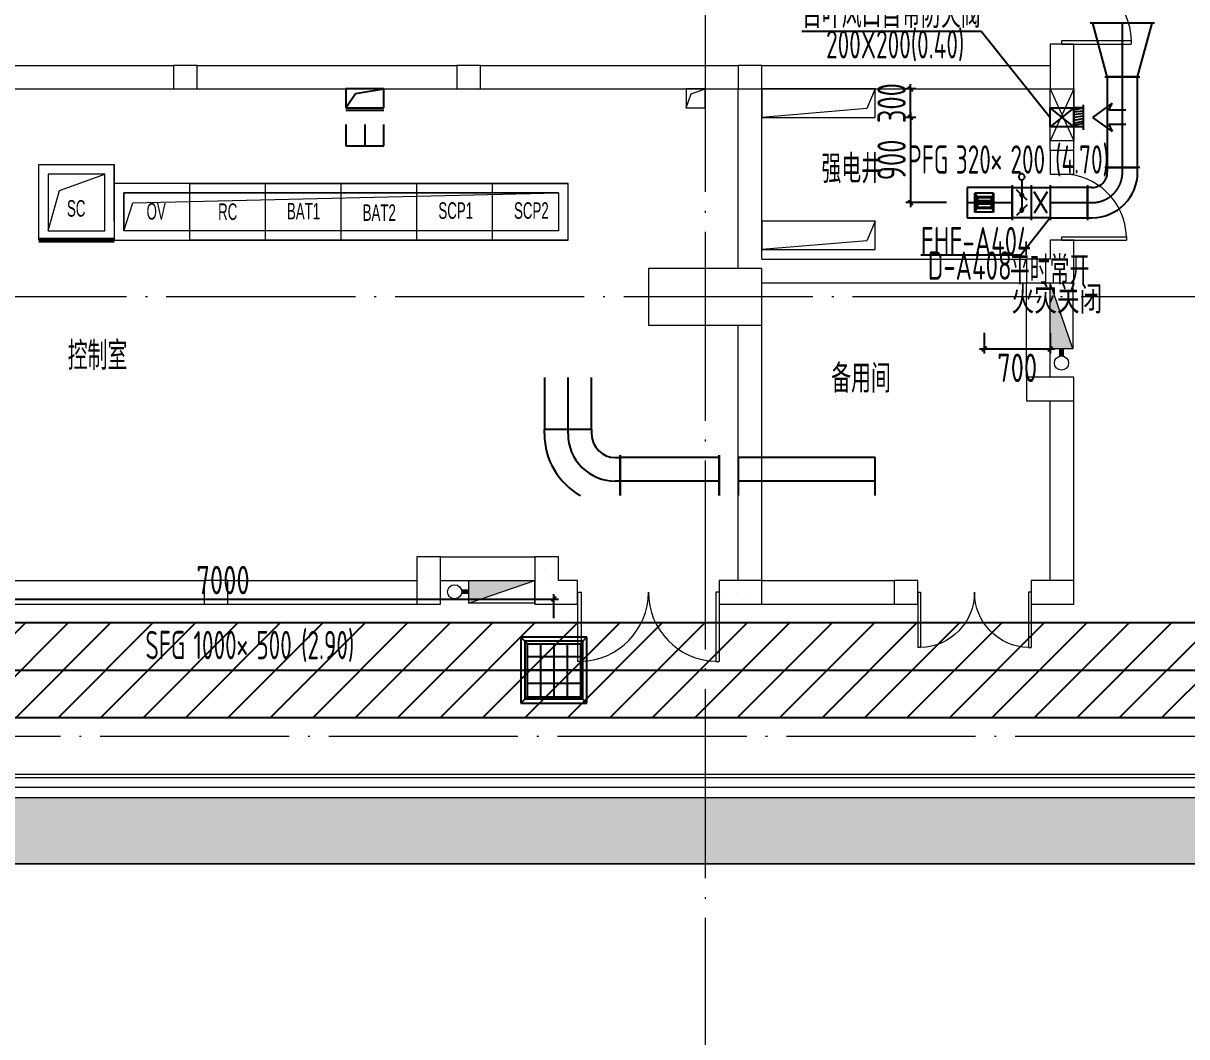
# Model space of a CAD drawing. Extents: x 13114849 to 13479250, y 160225 to 278773.
# Drawn here: x 13217284 to 13229592, y 181681 to 192405 of the extents above; entities that cross this region are included whole.
import ezdxf
from ezdxf.enums import TextEntityAlignment as Align

# ---------------------------------------------------------------- set-up
doc = ezdxf.new("R2010")
doc.units = 0
doc.header["$LTSCALE"] = 1000
doc.header["$MEASUREMENT"] = 0
doc.linetypes.add('CENTER2', pattern=[28.575000000000003, 19.05, -3.175, 3.175, -3.175])
doc.linetypes.add('DOTE', pattern=[2.4200000000000004, 2, -0.2, 0.02, -0.2])
for name, color, linetype in [('DUCT-X-P标注', 7, 'Continuous'), ('DUCT-X-P风口', 7, 'Continuous'), ('DUCT-X-S中心线', 5, 'CENTER2'), ('DUCT-X-S标注', 7, 'Continuous'), ('DUCT-X-S管', 3, 'Continuous'), ('DUCT-X-S风口', 7, 'Continuous'), ('DUCT-X-YP中心线', 5, 'CENTER2'), ('DUCT-X-YP标注', 7, 'Continuous'), ('DUCT-X-YP法兰', 2, 'Continuous'), ('DUCT-X-YP管', 31, 'Continuous'), ('DUCT-X-YP管端线', 2, 'Continuous'), ('DUCT-X-YP阀门', 7, 'Continuous'), ('Hvac-Hide', 8, 'Continuous')]:
    doc.layers.add(name, color=color, linetype=linetype)
doc.layers.add('建筑底图', color=8, linetype='Continuous', lineweight=13)
doc.styles.add('67', font='gbenor.shx', dxfattribs={"width": 0.7, "bigfont": 'hztxt.shx'})
doc.styles.add('C', font='HZTXT_E', dxfattribs={"width": 0.7, "bigfont": 'HZTXT'})
doc.styles.add('du', font='gbenor.shx', dxfattribs={"width": 0.8, "bigfont": 'hztxt.shx'})
doc.dimstyles.new('67', dxfattribs={"dimscale": 100, "dimtxt": 3, "dimasz": 0.5, "dimexe": 0.5, "dimexo": 2, "dimgap": 0.5, "dimtad": 2, "dimdec": 0, "dimrnd": 5, "dimzin": 0, "dimdsep": 46, "dimtxsty": 'du', "dimblk": 'ARCHTICK', "dimcen": 0, "dimdle": 0.5, "dimclrd": 256, "dimclre": 256, "dimclrt": 256, "dimazin": 0, "dimtfac": 1, "dimtdec": 0, "dimtix": 1, "dimtmove": 2, "dimatfit": 3, "dimfxl": 1, "dimtolj": 1, "dimtzin": 0, "dimlwd": -1, "dimlwe": -1, "dimarcsym": 0})

# ---------------------------------------------------------------- blocks, each defined once
blk = doc.blocks.new('$风口$00000107')
for p, q in [((100, 100), (-100, 100)), ((-100, 100), (-88.04565242974786, 88.02212024929759)), ((-100, 100), (-100, -100)), ((87.99858806887642, 87.99858806924021), (-88.02212024969049, 87.99858806924021)), ((-88.02212024969049, 87.99858806924021), (-88.02212024969049, -87.99858806924021)), ((-88.02212024969049, 87.99858806924021), (-80.0211789624882, 79.99764678206702)), ((-80.0211789624882, 79.99764678206702), (79.99764678167412, 79.99764678206702)), ((-80.0211789624882, -79.99764678206702), (-80.0211789624882, 79.99764678206702)), ((-40.01647252665134, 79.99764678206702), (-40.01647252665134, -79.99764678206702)), ((-0.01176609005779028, 79.99764678206702), (-0.01176609005779028, -79.99764678206702)), ((39.99294034583727, 79.99764678206702), (39.99294034583727, -79.99764678206702)), ((79.99764678167412, 79.99764678206702), (87.99858806887642, 87.99858806924021)), ((79.99764678167412, 79.99764678206702), (79.99764678167412, -79.99764678206702)), ((87.99858806887642, -87.99858806924021), (87.99858806887642, 87.99858806924021)), ((100, 100), (88.02212024963228, 88.02212024929759)), ((100, -100), (100, 100)), ((79.99764678167412, 39.99294034583727), (-80.0211789624882, 39.99294034583727)), ((79.99764678167412, -0.01176609002868645), (-80.0211789624882, -0.01176609002868645)), ((79.99764678167412, -39.99294034583727), (-80.0211789624882, -39.99294034583727)), ((-100, -100), (-88.04565242974786, -88.02212024929759)), ((-100, -100), (100, -100)), ((-88.02212024969049, -87.99858806924021), (-80.0211789624882, -79.99764678206702)), ((87.99858806887642, -87.99858806924021), (-88.02212024969049, -87.99858806924021)), ((-80.0211789624882, -79.99764678206702), (79.99764678167412, -79.99764678206702)), ((79.99764678167412, -79.99764678206702), (87.99858806887642, -87.99858806924021)), ((100, -100), (88.02212024963228, -88.02212024929759))]:
    blk.add_line(p, q)
blk = doc.blocks.new('$风口$00000108')
for p, q in [((-250, 135), (-190, 75)), ((-250, -135), (-250, 135)), ((200, 25), (-190, 25)), ((250, 135), (200, 75)), ((250, 135), (250, -135)), ((-250, -135), (-190, -75)), ((250, -135), (-250, -135)), ((200, -25), (-190, -25)), ((200, -75), (250, -135))]:
    blk.add_line(p, q)
at = {"linetype": 'Continuous'}
blk.add_line((250, 135), (-250, 135), dxfattribs=at)
at = {"lineweight": 40}
for p, q in [((-190, 75), (200, 75)), ((-190, -75), (-190, 75)), ((200, 75), (200, -75)), ((-190, -75), (200, -75))]:
    blk.add_line(p, q, dxfattribs=at)
blk = doc.blocks.new('$风口$00000149')
for p, q in [((99.99999999999636, 262), (100, -262)), ((407.9851033703562, 301.4002913238255), (199.6359564907216, 0)), ((372.5019101594007, 150), (407.9851033703562, 301.4002913238255)), ((0, -200.1745158910708), (0, 200.1745158910708)), ((0, 157.8206576098055), (99.99999999999636, 200.1745158910708)), ((100, 200.1745158910708), (0, 200.1745158910744)), ((0, 117.5771128083652), (99.99999999999636, 140.0305963533392)), ((552.1201320864639, 150), (372.5019101594007, 150)), ((0, 58.40819668703261), (100, 84.8240570674825)), ((-7.275957614183426e-12, 2.834382566841668), (99.99999999999272, 30.57104263107976)), ((199.6359564907216, 0), (407.9851033703562, -301.4002913238255)), ((0, -61.07829023446175), (99.99999999999636, -22.77527713169547)), ((0, -123.3638043288192), (100, -77.81317185563967)), ((100, -132.2617127367375), (0, -174.017137729641)), ((100, -200.1745158910708), (-3.637978807091713e-12, -200.1745158910708)), ((552.1201320864639, -150), (372.5019101594007, -150)), ((372.5019101594007, -150), (407.9851033703562, -301.4002913238255))]:
    blk.add_line(p, q)
blk = doc.blocks.new('_ArchTick')
at = {"color": 0, "linetype": 'ByBlock', "const_width": 0.4}
blk.add_lwpolyline([(-0.5, -0.5), (0.5, 0.5)], dxfattribs=at)
blk = doc.blocks.new('*D135')
at = {"layer": 'DUCT-X-P标注', "transparency": 16777216}
for p, q in [((13227449.8504355, 189130.4049256822), (13227449.8504355, 188909.095502549)), ((13228147.36620885, 189130.4049256822), (13228147.36620885, 188909.095502549)), ((13227399.8504355, 188959.095502549), (13228197.36620885, 188959.095502549))]:
    blk.add_line(p, q, dxfattribs=at)
at = {"layer": 'DUCT-X-P标注', "transparency": 16777216, "xscale": 50, "yscale": 50, "zscale": 50, "rotation": 180}
blk.add_blockref('_ArchTick', (13227449.8504355, 188959.095502549), dxfattribs=at)
at = {"layer": 'DUCT-X-P标注', "transparency": 16777216, "xscale": 50, "yscale": 50, "zscale": 50}
blk.add_blockref('_ArchTick', (13228147.36620885, 188959.095502549), dxfattribs=at)
at = {"layer": 'DUCT-X-P标注', "transparency": 16777216, "insert": (13227798.60832218, 188759.095502549), "char_height": 300, "attachment_point": 5, "style": 'du'}
blk.add_mtext('\\A1;700', dxfattribs=at)
blk = doc.blocks.new('*D101')
at = {"layer": 'DUCT-X-S标注', "transparency": 16777216}
for p, q in [((13215897.36620977, 186109.5116762939), (13215897.36620977, 186363)), ((13222897.39856081, 186109.5116762939), (13222897.39856081, 186363)), ((13215847.36620977, 186313), (13222947.39856081, 186313))]:
    blk.add_line(p, q, dxfattribs=at)
at = {"layer": 'DUCT-X-S标注', "transparency": 16777216, "xscale": 50, "yscale": 50, "zscale": 50, "rotation": 180}
blk.add_blockref('_ArchTick', (13215897.36620977, 186313), dxfattribs=at)
at = {"layer": 'DUCT-X-S标注', "transparency": 16777216, "xscale": 50, "yscale": 50, "zscale": 50}
blk.add_blockref('_ArchTick', (13222897.39856081, 186313), dxfattribs=at)
at = {"layer": 'DUCT-X-S标注', "transparency": 16777216, "insert": (13219397.38238529, 186513), "char_height": 300, "attachment_point": 5, "style": 'du'}
blk.add_mtext('\\A1;7000', dxfattribs=at)
blk = doc.blocks.new('*D76')
at = {"layer": 'DUCT-X-P标注', "transparency": 16777216}
for p, q in [((13226627.19147559, 191409.5130747878), (13226620.46656492, 191409.5130747878)), ((13226670.46656492, 191459.5130747878), (13226670.46656492, 190457.8094231332)), ((13227049.8504355, 190507.8094231332), (13226620.46656492, 190507.8094231332))]:
    blk.add_line(p, q, dxfattribs=at)
at = {"layer": 'DUCT-X-P标注', "transparency": 16777216, "xscale": 50, "yscale": 50, "zscale": 50}
for p, rotation in [((13226670.46656492, 191409.5130747878), 90), ((13226670.46656492, 190507.8094231332), 270)]:
    blk.add_blockref('_ArchTick', p, dxfattribs=dict(at, rotation=rotation))
at = {"layer": 'DUCT-X-P标注', "transparency": 16777216, "insert": (13226470.46656492, 190958.6612489626), "char_height": 300, "attachment_point": 5, "rotation": 90, "style": 'du'}
blk.add_mtext('\\A1;900', dxfattribs=at)
blk = doc.blocks.new('*D75')
at = {"layer": 'DUCT-X-P标注', "transparency": 16777216}
for p, q in [((13226727.19147407, 191709.5130754206), (13226620.46656492, 191709.5130754206)), ((13226670.46656492, 191709.5130754206), (13226670.46656492, 191759.5130754206)), ((13226670.46656492, 191409.5130747878), (13226670.46656492, 191709.5130754206)), ((13226727.19147559, 191409.5130747878), (13226620.46656492, 191409.5130747878)), ((13226670.46656492, 191409.5130747878), (13226670.46656492, 191359.5130747878))]:
    blk.add_line(p, q, dxfattribs=at)
at = {"layer": 'DUCT-X-P标注', "transparency": 16777216, "xscale": 50, "yscale": 50, "zscale": 50}
for p, rotation in [((13226670.46656492, 191709.5130754206), 270), ((13226670.46656492, 191409.5130747878), 90)]:
    blk.add_blockref('_ArchTick', p, dxfattribs=dict(at, rotation=rotation))
at = {"layer": 'DUCT-X-P标注', "transparency": 16777216, "insert": (13226470.46656492, 191559.5130751063), "char_height": 300, "attachment_point": 5, "rotation": 90, "style": 'du'}
blk.add_mtext('\\A1;300', dxfattribs=at)
blk = doc.blocks.new('_FZH')
blk.add_lwpolyline([(-0.5, -0.5), (0.5, -0.5), (0.5, 0.5), (-0.4999999999999999, 0.5)], close=True)
blk = doc.blocks.new('$DorLib2D$00000002')
for p, q in [((-0.5, -5.684341886080802e-17), (-0.5, 0.4875)), ((-0.4750000000000007, 0.4875), (-0.5000000000000007, 0.4875)), ((-0.475, -2.842170943040401e-17), (-0.475, 0.4875)), ((0.475, -2.842170943040401e-17), (0.475, 0.4875)), ((0.4750000000000007, 0.4875), (0.5000000000000007, 0.4875)), ((0.5, -5.684341886080802e-17), (0.5, 0.4875)), ((-0.5, -5.684341886080802e-17), (-0.475, -2.842170943040401e-17)), ((0.5, -5.684341886080802e-17), (0.475, -2.842170943040401e-17))]:
    blk.add_line(p, q)
at = {"lineweight": 13}
for centre, start, end in [((-0.4875, -4.263256414560601e-17), 0, 88.53071641864632), ((0.4875, -4.263256414560601e-17), 91.4692835813537, 180)]:
    blk.add_arc(centre, 0.4875, start, end, dxfattribs=at)
blk = doc.blocks.new('$DorLib2D$00000001')
for p, q in [((0.45, 0.975), (0.5000000000000002, 0.975)), ((0.45, 0), (0.45, 0.975)), ((0.5, 0), (0.5, 0.975)), ((0.5, 0), (0.45, 0))]:
    blk.add_line(p, q)
at = {"lineweight": 13}
blk.add_arc((0.475, 0), 0.975, 91.46928358135379, 180, dxfattribs=at)
blk = doc.blocks.new('3#消火栓')
at = {"ltscale": 3.5}
blk.add_hatch(color=256, dxfattribs=at).paths.add_polyline_path([(-350.0000045262278, 239.9999911990017), (-350, -8.800998352290614e-06), (349.9999954737722, 240.0000088009983)])
blk.add_line((-350, -8.800998330116272e-06), (349.9999954737723, 240.0000088009983))
at = {"const_width": 49.99999999999997}
blk.add_lwpolyline([(-350.0000022631139, 119.9999911990017), (-425.0000022631139, 119.9999893130735)], dxfattribs=at)
blk.add_lwpolyline([(-350.0000045262277, 239.9999911990017), (349.9999954737723, 240.0000088009983), (350, 8.800998330116272e-06), (-350, -8.800998330116272e-06)], close=True)
blk.add_circle((-500.0000022631139, 119.9999874271452), 75)

msp = doc.modelspace()

# ---------------------------------------------------------------- hatches: boundary and pattern name
at = {"layer": 'DUCT-X-S管'}
h = msp.add_hatch(dxfattribs=at)
h.set_pattern_fill('ANSI31', color=8, scale=200)
h.set_pattern_definition([(45, (0, 0), (-224.5064030267288, 224.5064030267288), [])])
h.paths.add_polyline_path([(13233097.78887036, 188509.4286628569), (13231947.40348708, 188509.5144440449), (13231947.3662034, 188009.5144454349), (13233097.75158668, 188009.428664247)])
h.paths.add_polyline_path([(13233097.75158668, 188009.428664247), (13231947.3662034, 188009.5144454349), (13231947.32891973, 187509.514446825), (13233097.71430301, 187509.428665637)])
h.paths.add_polyline_path([(13231947.1662034, 188509.5144454349), (13230747.1662034, 188509.5144454349), (13230747.1662034, 187309.5144454349), (13231247.1662034, 187309.5144454349), (13231247.1662034, 187359.5144454348, -0.414213562373095), (13231897.16620341, 188009.5144454367), (13231947.1662034, 188009.5144454349)])
h.paths.add_polyline_path([(13231947.1662034, 188009.5144454349), (13231897.16620341, 188009.5144454367, 0.414213562373095), (13231247.1662034, 187359.5144454348), (13231247.1662034, 187309.5144454349), (13231747.1662034, 187309.5144454349), (13231747.1662034, 187359.5144454332, -0.4142135623730946), (13231897.16620341, 187509.5144454349), (13231947.1662034, 187509.5144454349)], flags=17)
h.paths.add_polyline_path([(13231747.1662034, 187309.3144454303), (13231247.1662034, 187309.314445435), (13231247.1662034, 186709.9146856633), (13231747.1662034, 186709.9146856587)])
h.paths.add_polyline_path([(13231247.1662034, 187309.314445435), (13230747.1662034, 187309.3144454396), (13230747.1662034, 186709.914685668), (13231247.1662034, 186709.9146856633)])
h.paths.add_polyline_path([(13231747.16620339, 186709.7146856633), (13230747.1662034, 186709.7146856633), (13230747.1662034, 186509.7146856633), (13231747.16620339, 186509.7146856633)])
h.paths.add_polyline_path([(13231747.1662034, 186509.5146856745), (13231247.1662034, 186509.5146856633), (13231247.1662034, 186259.7116762933), (13231747.1662034, 186259.7116763045)])
h.paths.add_polyline_path([(13231247.1662034, 186509.5146856633), (13230747.1662034, 186509.5146856521), (13230747.1662034, 186259.7116762821), (13231247.1662034, 186259.7116762933)])
h.paths.add_polyline_path([(13231747.1662034, 186259.5116762933), (13231247.1662034, 186259.5116762933), (13231247.1662034, 186209.5116762934, -0.4142135623730952), (13230597.1662034, 185559.5116762933), (13230547.1662034, 185559.5116762933), (13230547.1662034, 185059.5116762933), (13231747.1662034, 185059.5116762932)])
h.paths.add_polyline_path([(13231247.1662034, 186209.5116762934), (13231247.1662034, 186259.5116762933), (13230747.1662034, 186259.5116762933), (13230747.1662034, 186209.5116762918, -0.414213562373095), (13230597.1662034, 186059.5116762918), (13230547.1662034, 186059.5116762933), (13230547.1662034, 185559.5116762933), (13230597.1662034, 185559.5116762933, 0.4142135623730949)], flags=17)
h.paths.add_polyline_path([(13230546.9662034, 186059.5116762933), (13214425, 186059.5116762938), (13214425, 185559.5116762938), (13230546.9662034, 185559.5116762933)])
h.paths.add_polyline_path([(13230546.9662034, 185559.5116762933), (13214425, 185559.5116762938), (13214425, 185059.5116762938), (13230546.9662034, 185059.5116762933)])
at = {"layer": '建筑底图'}
h = msp.add_hatch(dxfattribs=at)
h.set_pattern_fill('钢筋混凝土', color=8, scale=100, style=0)
h.set_pattern_definition([(45, (793255.2557103541, 7.916241884231567e-09), (-176.7766952966369, 176.7766952966369), []), (49.99999999999999, (793255.2557103541, 7.916241884231567e-09), (717.2601826007534, -62.75213498259511), [75, -825]), (355, (793255.2557103541, 7.916241884231567e-09), (-138.751333613, 752.1921337000118), [60, -660]), (100.4514, (793315.0273903534, -5.229339992074529), (578.5093817140216, 689.4395420609536), [63.74019000000001, -701.142112]), (46.18420000000001, (793255.2557103541, 200.0000000079162), (1067.241048625644, -165.5190143290181), [112.5, -1237.5]), (96.6356, (793344.1924553532, 186.2066930079018), (934.6627055487033, 974.1178709004417), [95.610288, -1051.713]), (351.1842, (793255.2557103541, 200.0000000079162), (934.6619451336272, 974.1186009253246), [90, -990]), (21, (793355.2557103541, 150.0000000079162), (596.9070521184617, -402.6188906653388), [75, -825]), (326.0000000000001, (793355.2557103541, 150.0000000079162), (243.3153319215817, 725.150045046853), [60, -660]), (71.4514, (793404.9979433548, 116.4483940079226), (840.22262858149, 322.5304967099524), [63.74019000000001, -701.142112]), (37.50000000000001, (793255.2557103541, 7.916241884231567e-09), (12.15985531729067, 332.8938538313115), [0, -652, 0, -670, 0, -662.5]), (7.499999999999999, (793255.2557103541, 7.916241884231567e-09), (263.0695374421486, 394.4117118823602), [0, -382, 0, -637, 0, -252.5]), (327.5, (793032.2557103541, 7.916241884231567e-09), (533.822436172409, -22.55487173437976), [0, -250, 0, -780, 0, -1035]), (317.5, (792932.2557103541, 7.916241884231567e-09), (583.1861693423863, 100.1049823323177), [0, -325, 0, -518, 0, -735])])
h.paths.add_polyline_path([(13207597.36620497, 183509.5136078843), (13237197.36620502, 183509.5136078843), (13237197.36620502, 184209.5136078843), (13206897.36620497, 184209.5136078843), (13206897.36620497, 182659.5136078843), (13170947.36620497, 182659.5136078843), (13170947.36620497, 181959.5136078843), (13207597.36620497, 181959.5136078843)])

# ---------------------------------------------------------------- linework, layer by layer
at = {"layer": 'DUCT-X-P标注'}
for q in [(13225519.07789267, 192317.1856825725), (13228147.3662076, 191409.5130748009)]:
    msp.add_line((13227422.61420919, 192317.1856825724), q, dxfattribs=at)
at = {"layer": 'DUCT-X-P标注', "elevation": 3500}
msp.add_lwpolyline([(13228147.81837808, 190347.8094231332), (13227835.81266632, 189949.6485103867), (13226778.74919214, 189949.6485103867)], dxfattribs=at)
at = {"layer": 'DUCT-X-S中心线'}
msp.add_line((13214425, 185559.5116762939), (13230546.9662034, 185559.5116762934), dxfattribs=at)
at = {"layer": 'DUCT-X-S管'}
for p, q in [((13230546.9662034, 186059.5116762934), (13214425, 186059.5116762939)), ((13214425, 185059.5116762939), (13230546.9662034, 185059.5116762934))]:
    msp.add_line(p, q, dxfattribs=at)
at = {"layer": 'DUCT-X-S风口'}
for points in [[(13228397.36620761, 191309.404002369), (13228147.3662076, 191509.6221472328)], [(13228397.36620761, 191509.6003327464), (13228147.3662076, 191309.404002369)]]:
    msp.add_lwpolyline(points, dxfattribs=at)
msp.add_lwpolyline([(13228397.36620761, 191509.6221472328), (13228397.36620761, 191309.404002369), (13228147.3662076, 191309.404002369), (13228147.3662076, 191509.6221472328)], close=True, dxfattribs=at)
at = {"layer": 'DUCT-X-YP中心线'}
for p, q in [((13228912.39107164, 191839.7), (13228912.39336946, 192404.7000000056)), ((13228912.39107164, 190878.0094231332), (13228912.39107164, 191839.5)), ((13228912.39107164, 190827.8094231332), (13228912.39107164, 190877.8094231332)), ((13227268, 190507.8094231332), (13227746.96620885, 190507.8094231332)), ((13228147.56620885, 190507.8094231332), (13228542.19107164, 190507.8094231332)), ((13228542.39107164, 190507.8094231332), (13228592.39107164, 190507.8094231332))]:
    msp.add_line(p, q, dxfattribs=at)
msp.add_arc((13228592.39107164, 190827.8094231333), 320.0000000001164, 270, 359.9999999999791, dxfattribs=at)
at = {"layer": 'DUCT-X-YP法兰'}
for p, q in [((13229252.39336946, 192404.8000000056), (13228572.39336946, 192404.8000000056)), ((13228727.39107164, 191839.6), (13229097.39107164, 191839.6)), ((13229097.39107164, 190877.9094231332), (13228727.39107164, 190877.9094231332)), ((13227747.06620885, 190692.8094231332), (13227747.06620885, 190322.8094231332)), ((13227947.26620885, 190692.8094231332), (13227947.26620885, 190322.8094231332)), ((13228147.46620885, 190692.8094231332), (13228147.46620885, 190322.8094231332)), ((13228542.29107164, 190692.8094231332), (13228542.29107164, 190322.8094231332))]:
    msp.add_line(p, q, dxfattribs=at)
at = {"layer": 'DUCT-X-YP管'}
for p, q in [((13228752.39107164, 191839.7), (13228597.39336946, 192404.7000000056)), ((13229072.39107164, 191839.7), (13229227.39336946, 192404.7000000056)), ((13228752.39107164, 191839.5), (13228752.39107164, 190878.0094231332)), ((13229072.39107164, 191839.5), (13228752.39107164, 191839.5)), ((13229072.39107164, 190878.0094231332), (13229072.39107164, 191839.5)), ((13228752.39107164, 190878.0094231332), (13229072.39107164, 190878.0094231332)), ((13228752.39107164, 190877.8094231332), (13228752.39107164, 190827.8094231332)), ((13229072.39107164, 190827.8094231332), (13229072.39107164, 190877.8094231332)), ((13227268, 190667.8094231332), (13227268, 190347.8094231332)), ((13227746.96620885, 190667.8094231332), (13227268, 190667.8094231332)), ((13227746.96620885, 190347.8094231332), (13227746.96620885, 190667.8094231332)), ((13227747.16620885, 190667.8094231332), (13227947.16620885, 190667.8094231332)), ((13227947.36620885, 190667.8094231332), (13228147.36620885, 190667.8094231332)), ((13228147.56620885, 190667.8094231332), (13228147.56620885, 190347.8094231332)), ((13228542.19107164, 190667.8094231332), (13228147.56620885, 190667.8094231332)), ((13228542.19107164, 190347.8094231332), (13228542.19107164, 190667.8094231332)), ((13228592.39107164, 190667.8094231332), (13228542.39107164, 190667.8094231332)), ((13227268, 190347.8094231332), (13227746.96620885, 190347.8094231332)), ((13227947.16620885, 190347.8094231333), (13227747.16620885, 190347.8094231333)), ((13228147.36620885, 190347.8094231333), (13227947.36620885, 190347.8094231333)), ((13228147.56620885, 190347.8094231332), (13228542.19107164, 190347.8094231332)), ((13228542.39107164, 190347.8094231332), (13228592.39107164, 190347.8094231332))]:
    msp.add_line(p, q, dxfattribs=at)
for centre, radius, start, end in [((13228592.39107165, 190827.8094231317), 159.9999999985157, 269.999999999333, 5.315241205973899e-10), ((13228592.39107165, 190827.8094231318), 479.999999998603, 269.9999999997776, 1.667526652841615e-10)]:
    msp.add_arc(centre, radius, start, end, dxfattribs=at)
at = {"layer": 'DUCT-X-YP管端线'}
for p, q in [((13229227.39336946, 192404.7000000056), (13228597.39336946, 192404.7000000056)), ((13228752.39107164, 191839.7), (13229072.39107164, 191839.7)), ((13229072.39107164, 190877.8094231332), (13228752.39107164, 190877.8094231332)), ((13227747.16620885, 190667.8094231332), (13227747.16620885, 190347.8094231333)), ((13227947.16620885, 190667.8094231332), (13227947.16620885, 190347.8094231333)), ((13227947.36620885, 190667.8094231332), (13227947.36620885, 190347.8094231333)), ((13228147.36620885, 190667.8094231332), (13228147.36620885, 190347.8094231333)), ((13228542.39107164, 190347.8094231332), (13228542.39107164, 190667.8094231332))]:
    msp.add_line(p, q, dxfattribs=at)
at = {"layer": 'DUCT-X-YP阀门'}
for p, q in [((13227815.56018195, 190784.8153260144), (13227815.16620885, 190779.8094231331)), ((13227816.73240033, 190789.6979669532), (13227815.56018195, 190784.8153260144)), ((13227818.65400007, 190794.3371191248), (13227816.73240033, 190789.6979669532)), ((13227821.27766503, 190798.6185512065), (13227818.65400007, 190794.3371191248)), ((13227824.53879185, 190802.4368401311), (13227821.27766503, 190798.6185512065)), ((13227828.35708077, 190805.6979669531), (13227824.53879185, 190802.4368401311)), ((13227832.63851286, 190808.3216319072), (13227828.35708077, 190805.6979669531)), ((13227837.27766503, 190810.2432316546), (13227832.63851286, 190808.3216319072)), ((13227842.16030597, 190811.4154500322), (13227837.27766503, 190810.2432316546)), ((13227847.16620885, 190811.8094231331), (13227842.16030597, 190811.4154500322)), ((13227852.17211173, 190811.4154500322), (13227847.16620885, 190811.8094231331)), ((13227857.05475267, 190810.2432316546), (13227852.17211173, 190811.4154500322)), ((13227861.69390484, 190808.3216319072), (13227857.05475267, 190810.2432316546)), ((13227865.97533692, 190805.6979669531), (13227861.69390484, 190808.3216319072)), ((13227869.79362585, 190802.4368401311), (13227865.97533692, 190805.6979669531)), ((13227873.05475267, 190798.6185512065), (13227869.79362585, 190802.4368401311)), ((13227875.67841762, 190794.3371191248), (13227873.05475267, 190798.6185512065)), ((13227877.60001737, 190789.6979669532), (13227875.67841762, 190794.3371191248)), ((13227878.77223575, 190784.8153260144), (13227877.60001737, 190789.6979669532)), ((13227879.16620885, 190779.8094231331), (13227878.77223575, 190784.8153260144)), ((13227815.16620885, 190779.8094231331), (13227815.56018195, 190774.8035202519)), ((13227815.56018195, 190774.8035202519), (13227816.73240033, 190769.9208793131)), ((13227816.73240033, 190769.9208793131), (13227818.65400007, 190765.2817271415)), ((13227818.65400007, 190765.2817271415), (13227821.27766503, 190761.0002950598)), ((13227821.27766503, 190761.0002950598), (13227824.53879185, 190757.1820061352)), ((13227824.53879185, 190757.1820061352), (13227828.35708077, 190753.9208793132)), ((13227828.35708077, 190753.9208793132), (13227832.63851286, 190751.2972143591)), ((13227832.63851286, 190751.2972143591), (13227837.27766503, 190749.3756146117)), ((13227837.27766503, 190749.3756146117), (13227842.16030597, 190748.2033962341)), ((13227842.16030597, 190748.2033962341), (13227847.16620885, 190747.8094231331)), ((13227847.16620885, 190747.8094231331), (13227852.17211173, 190748.2033962341)), ((13227847.16620885, 190747.8094231331), (13227847.16620885, 190667.8094231332)), ((13227847.16620885, 190667.8094231332), (13227847.16620885, 190507.8094231332)), ((13227852.17211173, 190748.2033962341), (13227857.05475267, 190749.3756146117)), ((13227857.05475267, 190749.3756146117), (13227861.69390484, 190751.2972143591)), ((13227861.69390484, 190751.2972143591), (13227865.97533692, 190753.9208793132)), ((13227865.97533692, 190753.9208793132), (13227869.79362585, 190757.1820061352)), ((13227869.79362585, 190757.1820061352), (13227873.05475267, 190761.0002950598)), ((13227873.05475267, 190761.0002950598), (13227875.67841762, 190765.2817271415)), ((13227875.67841762, 190765.2817271415), (13227877.60001737, 190769.9208793131)), ((13227877.60001737, 190769.9208793131), (13227878.77223575, 190774.8035202519)), ((13227878.77223575, 190774.8035202519), (13227879.16620885, 190779.8094231331)), ((13227903.16620885, 190531.8094231332), (13227791.16620885, 190643.8094231332)), ((13227829.82700104, 190591.4949855277), (13227829.43963282, 190587.8094231332)), ((13227829.43963282, 190587.8094231332), (13227829.82700104, 190584.1238607387)), ((13227830.97217584, 190595.0194711602), (13227829.82700104, 190591.4949855277)), ((13227829.82700104, 190584.1238607387), (13227830.97217584, 190580.5993751061)), ((13227832.82510759, 190598.2288430964), (13227830.97217584, 190595.0194711602)), ((13227830.97217584, 190580.5993751061), (13227832.82510759, 190577.39000317)), ((13227835.30481428, 190600.9828363822), (13227832.82510759, 190598.2288430964)), ((13227832.82510759, 190577.39000317), (13227835.30481428, 190574.6360098842)), ((13227836.00430937, 190592.2287317663), (13227835.25594361, 190589.3140395384)), ((13227835.25594361, 190589.3140395384), (13227835.25594361, 190586.304806728)), ((13227835.25594361, 190586.304806728), (13227836.00430937, 190583.3901145)), ((13227838.30292083, 190603.161088296), (13227835.30481428, 190600.9828363822)), ((13227835.30481428, 190574.6360098842), (13227838.30292083, 190572.4577579704)), ((13227837.45401834, 190594.8657425798), (13227836.00430937, 190592.2287317663)), ((13227836.00430937, 190583.3901145), (13227837.45401834, 190580.7531036865)), ((13227839.51397995, 190597.0593788912), (13227837.45401834, 190594.8657425798)), ((13227837.45401834, 190580.7531036865), (13227839.51397995, 190578.5594673752)), ((13227841.6883956, 190604.6683987767), (13227838.30292083, 190603.161088296)), ((13227838.30292083, 190572.4577579704), (13227841.6883956, 190570.9504474897)), ((13227839.43064565, 190591.5346740301), (13227838.67627804, 190589.0890743063)), ((13227838.67627804, 190589.0890743063), (13227838.67627804, 190586.5297719601)), ((13227838.67627804, 190586.5297719601), (13227839.43064565, 190584.0841722363)), ((13227840.872352, 190593.6492688637), (13227839.43064565, 190591.5346740301)), ((13227839.43064565, 190584.0841722363), (13227840.872352, 190581.9695774027)), ((13227842.05475924, 190598.6718064632), (13227839.51397995, 190597.0593788912)), ((13227839.51397995, 190578.5594673752), (13227842.05475924, 190576.9470398031)), ((13227842.87329515, 190595.2449677764), (13227840.872352, 190593.6492688637)), ((13227840.872352, 190581.9695774027), (13227842.87329515, 190580.3738784899)), ((13227845.3132771, 190605.4388911234), (13227841.6883956, 190604.6683987767)), ((13227841.6883956, 190570.9504474897), (13227845.3132771, 190570.1799551429)), ((13227844.91670972, 190599.6017105417), (13227842.05475924, 190598.6718064632)), ((13227842.05475924, 190576.9470398031), (13227844.91670972, 190576.0171357247)), ((13227845.25568252, 190596.1799859172), (13227842.87329515, 190595.2449677764)), ((13227842.87329515, 190580.3738784899), (13227845.25568252, 190579.4388603491)), ((13227847.92000449, 190599.7906618332), (13227844.91670972, 190599.6017105417)), ((13227844.91670972, 190576.0171357247), (13227847.92000449, 190575.8281844331)), ((13227847.80782853, 190596.3712428211), (13227845.25568252, 190596.1799859172)), ((13227845.25568252, 190579.4388603491), (13227847.80782853, 190579.2476034453)), ((13227849.0191406, 190605.4388911234), (13227845.3132771, 190605.4388911234)), ((13227845.3132771, 190570.1799551429), (13227849.0191406, 190570.1799551429)), ((13227847.16620885, 190587.8094231332), (13227847.16620885, 190427.8094231332)), ((13227850.30296383, 190595.8017444727), (13227847.80782853, 190596.3712428211)), ((13227847.80782853, 190579.2476034453), (13227850.30296383, 190579.8171017936)), ((13227850.87593552, 190599.2267878333), (13227847.92000449, 190599.7906618332)), ((13227847.92000449, 190575.8281844331), (13227850.87593552, 190576.392058433)), ((13227852.64402209, 190604.6683987767), (13227849.0191406, 190605.4388911234)), ((13227849.0191406, 190570.1799551429), (13227852.64402209, 190570.9504474897)), ((13227852.51938467, 190594.5220932996), (13227850.30296383, 190595.8017444727)), ((13227850.30296383, 190579.8171017936), (13227852.51938467, 190581.0967529667)), ((13227853.59877077, 190597.9455188192), (13227850.87593552, 190599.2267878333)), ((13227850.87593552, 190576.392058433), (13227853.59877077, 190577.6733274471)), ((13227854.26015236, 190592.6459919242), (13227852.51938467, 190594.5220932996)), ((13227852.51938467, 190581.0967529667), (13227854.26015236, 190582.9728543422)), ((13227856.02949686, 190603.161088296), (13227852.64402209, 190604.6683987767)), ((13227852.64402209, 190570.9504474897), (13227856.02949686, 190572.4577579704)), ((13227855.9174245, 190596.0273616351), (13227853.59877077, 190597.9455188192)), ((13227853.59877077, 190577.6733274471), (13227855.9174245, 190579.5914846312)), ((13227855.37059203, 190590.3401401867), (13227854.26015236, 190592.6459919242)), ((13227854.26015236, 190582.9728543422), (13227855.37059203, 190585.2787060796)), ((13227855.75203625, 190587.8094231332), (13227855.37059203, 190590.3401401867)), ((13227855.37059203, 190585.2787060796), (13227855.75203625, 190587.8094231332)), ((13227857.68620717, 190593.5928411516), (13227855.9174245, 190596.0273616351)), ((13227855.9174245, 190579.5914846312), (13227857.68620717, 190582.0260051148)), ((13227859.02760342, 190600.9828363822), (13227856.02949686, 190603.161088296)), ((13227856.02949686, 190572.4577579704), (13227859.02760342, 190574.6360098842)), ((13227858.79397965, 190590.794927244), (13227857.68620717, 190593.5928411516)), ((13227857.68620717, 190582.0260051148), (13227858.79397965, 190584.8239190224)), ((13227859.17113653, 190587.8094231332), (13227858.79397965, 190590.794927244)), ((13227858.79397965, 190584.8239190224), (13227859.17113653, 190587.8094231332)), ((13227861.50731011, 190598.2288430964), (13227859.02760342, 190600.9828363822)), ((13227859.02760342, 190574.6360098842), (13227861.50731011, 190577.39000317)), ((13227863.36024186, 190595.0194711602), (13227861.50731011, 190598.2288430964)), ((13227861.50731011, 190577.39000317), (13227863.36024186, 190580.5993751061)), ((13227864.50541666, 190591.4949855277), (13227863.36024186, 190595.0194711602)), ((13227863.36024186, 190580.5993751061), (13227864.50541666, 190584.1238607387)), ((13227864.89278488, 190587.8094231332), (13227864.50541666, 190591.4949855277)), ((13227864.50541666, 190584.1238607387), (13227864.89278488, 190587.8094231332)), ((13228117.44487929, 190395.8409134187), (13227977.28753841, 190619.7779328476)), ((13228117.36620885, 190619.8094231332), (13227977.36620885, 190395.8094231332)), ((13227903.16620885, 190483.8094231332), (13227791.16620885, 190371.8094231332)), ((13227829.82700104, 190431.4949855277), (13227829.43963282, 190427.8094231332)), ((13227829.43963282, 190427.8094231332), (13227829.82700104, 190424.1238607387)), ((13227830.97217584, 190435.0194711603), (13227829.82700104, 190431.4949855277)), ((13227829.82700104, 190424.1238607387), (13227830.97217584, 190420.5993751062)), ((13227832.82510759, 190438.2288430964), (13227830.97217584, 190435.0194711603)), ((13227830.97217584, 190420.5993751062), (13227832.82510759, 190417.3900031701)), ((13227835.30481428, 190440.9828363822), (13227832.82510759, 190438.2288430964)), ((13227832.82510759, 190417.3900031701), (13227835.30481428, 190414.6360098842)), ((13227836.00430937, 190432.2287317664), (13227835.25594361, 190429.3140395384)), ((13227835.25594361, 190429.3140395384), (13227835.25594361, 190426.3048067281)), ((13227835.25594361, 190426.3048067281), (13227836.00430937, 190423.3901145001)), ((13227838.30292083, 190443.161088296), (13227835.30481428, 190440.9828363822)), ((13227835.30481428, 190414.6360098842), (13227838.30292083, 190412.4577579704)), ((13227837.45401834, 190434.8657425799), (13227836.00430937, 190432.2287317664)), ((13227836.00430937, 190423.3901145001), (13227837.45401834, 190420.7531036866)), ((13227839.51397995, 190437.0593788912), (13227837.45401834, 190434.8657425799)), ((13227837.45401834, 190420.7531036866), (13227839.51397995, 190418.5594673752)), ((13227841.6883956, 190444.6683987767), (13227838.30292083, 190443.161088296)), ((13227838.30292083, 190412.4577579704), (13227841.6883956, 190410.9504474897)), ((13227839.43064565, 190431.5346740301), (13227838.67627804, 190429.0890743063)), ((13227838.67627804, 190429.0890743063), (13227838.67627804, 190426.5297719601)), ((13227838.67627804, 190426.5297719601), (13227839.43064565, 190424.0841722364)), ((13227840.872352, 190433.6492688638), (13227839.43064565, 190431.5346740301)), ((13227839.43064565, 190424.0841722364), (13227840.872352, 190421.9695774027)), ((13227842.05475924, 190438.6718064633), (13227839.51397995, 190437.0593788912)), ((13227839.51397995, 190418.5594673752), (13227842.05475924, 190416.9470398032)), ((13227842.87329515, 190435.2449677765), (13227840.872352, 190433.6492688638)), ((13227840.872352, 190421.9695774027), (13227842.87329515, 190420.37387849)), ((13227845.3132771, 190445.4388911235), (13227841.6883956, 190444.6683987767)), ((13227841.6883956, 190410.9504474897), (13227845.3132771, 190410.179955143)), ((13227844.91670972, 190439.6017105417), (13227842.05475924, 190438.6718064633)), ((13227842.05475924, 190416.9470398032), (13227844.91670972, 190416.0171357247)), ((13227845.25568252, 190436.1799859173), (13227842.87329515, 190435.2449677765)), ((13227842.87329515, 190420.37387849), (13227845.25568252, 190419.4388603492)), ((13227847.92000449, 190439.7906618333), (13227844.91670972, 190439.6017105417)), ((13227844.91670972, 190416.0171357247), (13227847.92000449, 190415.8281844332)), ((13227847.80782853, 190436.3712428211), (13227845.25568252, 190436.1799859173)), ((13227845.25568252, 190419.4388603492), (13227847.80782853, 190419.2476034453)), ((13227849.0191406, 190445.4388911235), (13227845.3132771, 190445.4388911235)), ((13227850.30296383, 190435.8017444728), (13227847.80782853, 190436.3712428211)), ((13227847.80782853, 190419.2476034453), (13227850.30296383, 190419.8171017937)), ((13227850.87593552, 190439.2267878334), (13227847.92000449, 190439.7906618333)), ((13227847.92000449, 190415.8281844332), (13227850.87593552, 190416.3920584331)), ((13227852.64402209, 190444.6683987767), (13227849.0191406, 190445.4388911235)), ((13227849.0191406, 190410.179955143), (13227852.64402209, 190410.9504474897)), ((13227852.51938467, 190434.5220932997), (13227850.30296383, 190435.8017444728)), ((13227850.30296383, 190419.8171017937), (13227852.51938467, 190421.0967529668)), ((13227853.59877077, 190437.9455188193), (13227850.87593552, 190439.2267878334)), ((13227850.87593552, 190416.3920584331), (13227853.59877077, 190417.6733274472)), ((13227854.26015236, 190432.6459919242), (13227852.51938467, 190434.5220932997)), ((13227852.51938467, 190421.0967529668), (13227854.26015236, 190422.9728543422)), ((13227856.02949686, 190443.161088296), (13227852.64402209, 190444.6683987767)), ((13227852.64402209, 190410.9504474897), (13227856.02949686, 190412.4577579704)), ((13227855.9174245, 190436.0273616352), (13227853.59877077, 190437.9455188193)), ((13227853.59877077, 190417.6733274472), (13227855.9174245, 190419.5914846313)), ((13227855.37059203, 190430.3401401868), (13227854.26015236, 190432.6459919242)), ((13227854.26015236, 190422.9728543422), (13227855.37059203, 190425.2787060797)), ((13227855.75203625, 190427.8094231332), (13227855.37059203, 190430.3401401868)), ((13227855.37059203, 190425.2787060797), (13227855.75203625, 190427.8094231332)), ((13227857.68620717, 190433.5928411516), (13227855.9174245, 190436.0273616352)), ((13227855.9174245, 190419.5914846313), (13227857.68620717, 190422.0260051148)), ((13227859.02760342, 190440.9828363822), (13227856.02949686, 190443.161088296)), ((13227856.02949686, 190412.4577579704), (13227859.02760342, 190414.6360098842)), ((13227858.79397965, 190430.794927244), (13227857.68620717, 190433.5928411516)), ((13227857.68620717, 190422.0260051148), (13227858.79397965, 190424.8239190224)), ((13227859.17113653, 190427.8094231332), (13227858.79397965, 190430.794927244)), ((13227858.79397965, 190424.8239190224), (13227859.17113653, 190427.8094231332)), ((13227861.50731011, 190438.2288430964), (13227859.02760342, 190440.9828363822)), ((13227859.02760342, 190414.6360098842), (13227861.50731011, 190417.3900031701)), ((13227863.36024186, 190435.0194711603), (13227861.50731011, 190438.2288430964)), ((13227861.50731011, 190417.3900031701), (13227863.36024186, 190420.5993751062)), ((13227864.50541666, 190431.4949855277), (13227863.36024186, 190435.0194711603)), ((13227863.36024186, 190420.5993751062), (13227864.50541666, 190424.1238607387)), ((13227864.89278488, 190427.8094231332), (13227864.50541666, 190431.4949855277)), ((13227864.50541666, 190424.1238607387), (13227864.89278488, 190427.8094231332)), ((13227845.3132771, 190410.179955143), (13227849.0191406, 190410.179955143))]:
    msp.add_line(p, q, dxfattribs=at)
at = {"layer": 'Hvac-Hide'}
for p, q in [((13220697.36620982, 191710.6279763595), (13220697.36620982, 191510.6279763596)), ((13221097.36620982, 191710.6279763657), (13220697.36620982, 191710.6279763595)), ((13220697.36620982, 191510.6279763595), (13220797.36620982, 191660.627976361)), ((13220797.36620982, 191660.627976361), (13221097.36620982, 191710.6279763654)), ((13221097.36620982, 191510.6279763657), (13221097.36620982, 191710.6279763656)), ((13220697.36620982, 191510.6279763595), (13221097.36620982, 191510.6279763657)), ((13220697.36620982, 191485.6279763595), (13221097.36620982, 191485.6279763657)), ((13220697.36620983, 191334.5037603337), (13220697.36620984, 191109.5153041029)), ((13220897.36620983, 191334.5037603337), (13220897.36620984, 191109.5153041147)), ((13221097.36620984, 191109.5153041266), (13221097.36620983, 191334.5037603336)), ((13220697.36620984, 191109.5153041029), (13221097.36620984, 191109.5153041266)), ((13222797.16620998, 188657.0203582421), (13222797.16620998, 188109.7173239804)), ((13223047.16620998, 188109.7173239804), (13223047.16620998, 188657.0203582419)), ((13223297.16620998, 188109.7173239804), (13223297.16620998, 188657.0203582417)), ((13222797.16620998, 188109.7173239804), (13223297.16620998, 188109.7173239804)), ((13222797.16620998, 188109.5173239804), (13223297.16620998, 188109.5173239804)), ((13222797.16620998, 188059.5173239804), (13222797.16620998, 188109.5173239804)), ((13223047.16620998, 188059.5173239804), (13223047.16620998, 188109.5173239804)), ((13223297.16620998, 188109.5173239804), (13223297.16620998, 188059.5173239804)), ((13223597.26620997, 187407.0203582414), (13223597.26620997, 187834.5173239804)), ((13223597.26620997, 187834.5173239804), (13223597.26620997, 187407.0203582414)), ((13224647.06620973, 187407.0203582405), (13224647.06620973, 187834.5173239762)), ((13224647.06620973, 187834.5173239762), (13224647.06620973, 187407.0203582405)), ((13223547.16620998, 187809.5173239804), (13223597.16620998, 187809.5173239804)), ((13223597.16620998, 187809.5173239804), (13223597.16620998, 187559.5173239804)), ((13223597.36620998, 187809.5173239804), (13223597.36620997, 187407.0203582414)), ((13224646.96620974, 187809.5173239762), (13223597.36620998, 187809.5173239804)), ((13224646.96620973, 187407.0203582405), (13224646.96620974, 187809.5173239762)), ((13224847.36620976, 187809.5173239686), (13224847.36620976, 187407.0203582591)), ((13225797.16620973, 187809.5173239763), (13224847.36620974, 187809.5173239686)), ((13226297.36620985, 187809.5173239804), (13225797.36620973, 187809.5173239763)), ((13226297.36620986, 187407.0203582481), (13226297.36620985, 187809.5173239804)), ((13223597.16620998, 187559.5173239804), (13223547.16620998, 187559.5173239804)), ((13223597.16620998, 187559.5173239804), (13223597.16620998, 187407.0203582414)), ((13224646.96620973, 187559.5173239762), (13223597.36620997, 187559.5173239804)), ((13225797.16620973, 187559.5173239763), (13224847.36620973, 187559.5173239686)), ((13226297.36620985, 187559.5173239804), (13225797.36620973, 187559.5173239763))]:
    msp.add_line(p, q, dxfattribs=at)
for centre, radius, start, end in [((13223547.16620998, 188059.5173239809), 750.000000002066, 180.00000000004, 240.4581693687868), ((13223547.16620997, 188059.5173239778), 499.9999999974389, 179.9999999997065, 270.0000000004268), ((13223547.16620998, 188059.5173239806), 250, 180.0000000000533, 270)]:
    msp.add_arc(centre, radius, start, end, dxfattribs=at)
at = {"layer": '建筑底图', "linetype": 'DOTE'}
msp.add_line((13224497.36620976, 209559.5146856282), (13224497.36620976, 180083.0282935039), dxfattribs=at)
at = {"layer": '建筑底图'}
for p, q in [((13215547.36620898, 191959.5130754354), (13218872.36608008, 191959.5130754359)), ((13219122.36608008, 191959.5130755513), (13221872.36608008, 191959.5130756372)), ((13222122.36608008, 191959.5130754969), (13224847.36608008, 191959.5130755224)), ((13215547.3662096, 191709.5130755074), (13218872.36608008, 191709.5130754201)), ((13219122.36608008, 191709.5130755512), (13221872.36608008, 191709.5130755989)), ((13222122.36608008, 191709.5130755322), (13224847.3662098, 191709.5130755897)), ((13224847.36620998, 189809.5134020996), (13224847.3662098, 191709.5130755897)), ((13225097.36620966, 189909.5153752597), (13225097.36620968, 191709.5130754973)), ((13218247.36620984, 190309.5300518312), (13218247.36620984, 190909.5229970106)), ((13219047.36620984, 190109.5223589354), (13219047.36620984, 190709.5153041147)), ((13219847.36620984, 190109.5223589354), (13219847.36620984, 190709.5153041147)), ((13220647.36620984, 190109.5223589354), (13220647.36620984, 190709.5153041147)), ((13221447.36620984, 190109.5223589354), (13221447.36620984, 190709.5153041147)), ((13221447.36620984, 190109.5223589354), (13221447.36620984, 190709.5153041147)), ((13222247.36620984, 190109.5223589354), (13222247.36620984, 190709.5153041147)), ((13223047.36620984, 190109.5223589354), (13223047.36620984, 190709.5153041147)), ((13225097.36620966, 189909.5153752597), (13227897.36620915, 189909.5153752611)), ((13227897.36620918, 189909.5130744085), (13227897.36620918, 189659.515375197)), ((13225097.36620976, 189659.5153752278), (13227897.36620882, 189659.5153752282)), ((13227897.36620893, 188659.5153753922), (13227897.36620882, 189659.5153752282)), ((13224847.36620982, 186509.5146847615), (13224847.36620967, 189209.5134020996)), ((13225097.36620972, 186509.5146843801), (13225097.36620972, 189209.5134020996)), ((13221697.36620967, 186759.5146855883), (13222697.63313121, 186759.5146855047)), ((13222697.63313128, 186759.5148643853), (13222697.63313123, 186259.514864361)), ((13222947.6331307, 186759.5148643853), (13222697.63313128, 186759.5148643853)), ((13222947.63313076, 186509.5148643753), (13222947.6331307, 186759.5148643853)), ((13221572.36621123, 186634.5146856033), (13221572.36621123, 186634.5146856033)), ((13222822.36621004, 186634.5146856033), (13222822.36621004, 186634.5146856033)), ((13216997.36620703, 186509.5146857354), (13219197.36620703, 186509.5146854878)), ((13219447.36620703, 186509.5146856219), (13221447.36621004, 186509.5146855672)), ((13221572.36621123, 186509.5146854007), (13221572.36621123, 186509.5146854007)), ((13221697.36620967, 186509.514685742), (13222697.63313118, 186509.5146855282)), ((13222697.36620873, 186259.5146844297), (13222697.36620873, 186509.514685742)), ((13222822.36621004, 186509.5146850218), (13222822.36621004, 186509.5146850218)), ((13223147.36621375, 186509.5148643796), (13222947.63313076, 186509.5148643753)), ((13223147.36621374, 186259.514864361), (13223147.36621375, 186509.5148643796)), ((13225097.36620972, 186509.5146843801), (13226497.36621094, 186509.5146842421)), ((13221572.36621123, 186384.514685198), (13221572.36621123, 186384.514685198)), ((13222822.36621004, 186384.5146844403), (13222822.36621004, 186384.5146844403)), ((13224722.36621035, 186384.5146844403), (13224722.36621035, 186384.5146844403)), ((13224847.36621002, 186384.5146844403), (13224847.36621002, 186384.5146844403)), ((13224972.3662097, 186384.5146844403), (13224972.3662097, 186384.5146844403)), ((13216997.36620703, 186259.5146854917), (13219197.36620703, 186259.5146854853)), ((13219447.36620703, 186259.5146855988), (13221447.36621004, 186259.514685685)), ((13222697.63313123, 186259.514864361), (13223147.36621374, 186259.514864361)), ((13225097.36620941, 186259.5146843311), (13226497.36621094, 186259.5146844196))]:
    msp.add_line(p, q, dxfattribs=at)
at = {"layer": '建筑底图', "color": 8}
for p, q in [((13225097.36608008, 191959.5130754426), (13228147.36620258, 191959.5130755959)), ((13225097.36620968, 191709.5130754973), (13228147.36620887, 191709.5130754978)), ((13228147.36620919, 191059.5130742188), (13228147.36620887, 191709.5130754978)), ((13228397.36620881, 191059.5130742188), (13228397.36620892, 191709.5130742188)), ((13228147.36620957, 190109.5130744136), (13228147.36620954, 189909.5130744037)), ((13228397.36620902, 190109.5130743907), (13228147.36620957, 190109.5130744136)), ((13228397.36620907, 189659.5130743893), (13228397.36620902, 190109.5130743907)), ((13228147.36620954, 189909.5130744037), (13227897.36620918, 189909.5130744085)), ((13228022.36620902, 189784.5153752416), (13228022.36620902, 189784.5153752416)), ((13228147.36620902, 189784.5153752416), (13228147.36620902, 189784.5153752416)), ((13228272.36620902, 189784.5153752416), (13228272.36620902, 189784.5153752416)), ((13227897.36620918, 189659.515375197), (13228397.36620907, 189659.5130743893)), ((13228147.36620882, 188659.5153753922), (13228147.36620914, 189659.5142242761)), ((13228022.36620903, 188534.5153752416), (13228022.36620903, 188534.5153752416)), ((13228147.36620904, 188534.5153752416), (13228147.36620904, 188534.5153752416)), ((13228272.36620906, 188534.5153752416), (13228272.36620906, 188534.5153752416)), ((13228147.36620899, 186509.5146844828), (13228147.36620908, 188409.5153753968)), ((13228397.36620906, 186509.5146844794), (13228397.36620901, 188409.5153753969)), ((13231247.36620442, 184419.5136078843), (13206687.36620496, 184419.5136078843)), ((13231347.36620442, 184319.5136078843), (13206787.36620496, 184319.5136078843)), ((13310897.36622271, 184209.5136078843), (13206897.36620497, 184209.5136078843)), ((13311597.36622271, 183509.5136078843), (13207597.36620497, 183509.5136078843))]:
    msp.add_line(p, q, dxfattribs=at)
at = {"layer": '建筑底图', "color": 8, "linetype": 'DOTE'}
for p, q in [((13232897.36620497, 189509.5130752383), (13119297.36620772, 189509.5130752383)), ((13474197.36620497, 184859.5146856282), (13119297.36620772, 184859.5146856282))]:
    msp.add_line(p, q, dxfattribs=at)
at = {"layer": '建筑底图'}
for points in [[(13224297.36620974, 191509.5130743595), (13224349.75571035, 191658.5000000079), (13224497.36620976, 191709.5130743594), (13224297.36620974, 191709.5130743594)], [(13224497.36620974, 191709.5130743595), (13224297.36620974, 191709.5130743595), (13224297.36620974, 191509.5130743595), (13224497.36620974, 191509.5130743595)], [(13217447.36620984, 190909.5229970106), (13218247.36620984, 190909.5229970106), (13218247.36620984, 190109.5229970106), (13217447.36620984, 190109.5229970106)], [(13217547.36620984, 190209.5229982649), (13217667.25571035, 190635.0000000079), (13218147.36364556, 190809.52299701), (13217547.36620984, 190809.52299701)], [(13218147.36364556, 190209.52299701), (13218147.36364556, 190809.52299701), (13217547.36620984, 190809.52299701), (13217547.36620984, 190209.52299701)], [(13222947.36620984, 190609.5223589353), (13222947.36620984, 190209.5223589353), (13218347.36620984, 190209.5138188894), (13218347.36620984, 190609.5138188894)], [(13218347.36620984, 190209.5138188894), (13218444.75571035, 190504.0000000079), (13222947.36620984, 190609.5223589349), (13218347.36620984, 190609.5138188894)]]:
    msp.add_lwpolyline(points, close=True, dxfattribs=at)
for points in [[(13226297.36607975, 191409.5130733154), (13226297.36607975, 191709.5130735091), (13225097.36607975, 191709.5130735203), (13225097.36607975, 191409.5130733042), (13226297.3660802, 191409.5130733042)], [(13225097.36620974, 191409.5130808759), (13226297.36607938, 191409.5130733042), (13226297.36607938, 191709.5130735091), (13226206.74827288, 191503.7051777258), (13225097.36620974, 191409.5130808759)], [(13223047.36620984, 190709.5153041147), (13218247.36620984, 190709.5153041147), (13218247.36620984, 190109.5223589354), (13223047.36620984, 190109.5153041147)], [(13223047.36620984, 190109.5153041147), (13219047.36620984, 190109.5153041147), (13219047.36620984, 190709.5153041147), (13223047.36620984, 190709.5153041147)], [(13226297.36607975, 190009.5130668296), (13226297.36607975, 190309.5130670234), (13225097.36607975, 190309.5130670345), (13225097.36607975, 190009.5130668185), (13226297.3660802, 190009.5130668185)], [(13225097.36620974, 190009.5130743901), (13226297.36607938, 190009.5130668185), (13226297.36607938, 190309.5130670234), (13226206.74827288, 190103.70517124), (13225097.36620974, 190009.5130743901)]]:
    msp.add_lwpolyline(points, dxfattribs=at)
at = {"layer": '建筑底图', "color": 8}
for points in [[(13228147.3662037, 191709.5121801383), (13228397.36620369, 191159.5121801383)], [(13228397.36620367, 191709.5121801471), (13228147.36620377, 191159.5121801383)], [(13189447.36620533, 182909.5136078843), (13206647.36620497, 182909.5136078843), (13206647.36620497, 184459.5129460172), (13274397.36620496, 184459.5129460172)], [(13122214.16067658, 177624.9261327325), (13168947.36620497, 179906.6830946596), (13168947.36620497, 181959.5136078843), (13207597.36620497, 181959.5136078843), (13207597.36620497, 183509.5136078843), (13311597.36622271, 183509.5136078843)]]:
    msp.add_lwpolyline(points, dxfattribs=at)
msp.add_lwpolyline([(13228147.36620377, 191709.5121801383), (13228397.36620377, 191709.5121801383), (13228397.36620377, 191159.5121801383), (13228147.36620377, 191159.5121801383)], close=True, dxfattribs=at)
at = {"layer": '建筑底图', "const_width": 50}
msp.add_lwpolyline([(13218247.36620984, 190109.5229970106), (13217447.36620984, 190109.5204327033)], dxfattribs=at)

# ---------------------------------------------------------------- block references
at = {"layer": 'DUCT-X-P风口', "xscale": 0.4, "yscale": 0.7407407407407408}
msp.add_blockref('$风口$00000108', (13227449.8504355, 190507.8094231332, 3535), dxfattribs=at)
at = {"layer": 'DUCT-X-S风口', "yscale": 0.5}
msp.add_blockref('$风口$00000149', (13228397.36620761, 191409.5130748009, 3500), dxfattribs=at)
at = {"layer": 'DUCT-X-S风口', "xscale": 3.5, "yscale": 3.5}
msp.add_blockref('$风口$00000107', (13222897.39856081, 185559.5116762939, 3500), dxfattribs=at)
at = {"layer": '建筑底图', "color": 8, "rotation": 90}
for name, p, xscale, yscale, zscale in [('$DorLib2D$00000002', (13228272.36620422, 192934.5130745987), 1500, -1500, 1500), ('$DorLib2D$00000001', (13228272.36620902, 190459.5130743907), -700, -700, -700)]:
    msp.add_blockref(name, p, dxfattribs=dict(at, xscale=xscale, yscale=yscale, zscale=zscale))
at = {"layer": '建筑底图', "color": 8}
for name, p, xscale, yscale, zscale in [('_FZH', (13228272.36620245, 191947.0130748667), 250, 474.9999987198971, 474.9999987198971), ('_FZH', (13228272.36620885, 190934.5130744137), 250, 250, 250), ('_FZH', (13228147.36620919, 188534.5153747066), 500.0000000093132, 250, 250), ('_FZH', (13228172.36620896, 186384.5146844653), 450.0000001434237, 250.0000000015134, 250.0000000015134), ('$DorLib2D$00000002', (13227347.36621145, 186384.5146844403), 1200, -1200, 1200)]:
    msp.add_blockref(name, p, dxfattribs=dict(at, xscale=xscale, yscale=yscale, zscale=zscale))
at = {"layer": '建筑底图'}
for name, p, xscale, yscale, zscale in [('_FZH', (13218997.36607975, 191834.5130735203), 250, 250, 250), ('_FZH', (13221997.36607975, 191834.5130735203), 250, 250, 250), ('_FZH', (13224972.36607975, 191834.5130735203), 250, 250, 250), ('_FZH', (13221572.36621012, 186509.5146842583), 250.0000000018626, 500.0000026882044, 500.0000026882044), ('_FZH', (13219322.36620837, 186384.5146856186), 250, 250, 250), ('_FZH', (13224872.36620999, 186384.5146836519), 449.9999992735684, 250.000001449429, 250.000001449429), ('_FZH', (13226622.36621133, 186384.5146856009), 250, 250, 250), ('$DorLib2D$00000002', (13223897.36621015, 186384.5146844403), -1500, -1500, -1500)]:
    msp.add_blockref(name, p, dxfattribs=dict(at, xscale=xscale, yscale=yscale, zscale=zscale))
at = {"layer": '建筑底图', "lineweight": 30, "xscale": 1200, "yscale": 600, "zscale": 600, "rotation": 180}
msp.add_blockref('_FZH', (13224497.36639543, 189509.5134021036), dxfattribs=at)
at = {"layer": '建筑底图', "color": 8, "ltscale": 100, "rotation": 89.99999999999999}
msp.add_blockref('3#消火栓', (13228387.63312541, 189309.5153752554), dxfattribs=at)
at = {"layer": '建筑底图', "ltscale": 100}
msp.add_blockref('3#消火栓', (13222347.63313104, 186269.514676797), dxfattribs=at)

# ---------------------------------------------------------------- texts
at = {"layer": 'DUCT-X-P标注', "style": 'du', "width": 0.7}
for s, p in [('百叶风口自带防火阀', (13225522.01486173, 192354.7721074778)), ('200X200(0.40)', (13225777.12516949, 192032.3792348276)), ('平时常开', (13227722.05577653, 189642.7445147027))]:
    msp.add_text(s, height=300, dxfattribs=at).set_placement(p)
at = {"layer": 'DUCT-X-P标注', "insert": (13227738.72732703, 189631.67893486), "char_height": 300, "width": 938.5511811023621, "attachment_point": 1, "style": 'du'}
msp.add_mtext('火灾关闭', dxfattribs=at)
at = {"layer": 'DUCT-X-S标注', "style": '67', "width": 0.75}
for s, p in [('FHF-A404', (13226778.74919214, 189949.6485103867, 3500)), ('D-A408', (13226852.5, 189691))]:
    msp.add_text(s, height=300, dxfattribs=at).set_placement(p)
at = {"layer": 'DUCT-X-S标注', "color": 7, "style": '67', "width": 0.7}
for s, p in [('(2.90)', (13220223.06286375, 185675.5116762937, 3150)), ('SFG', (13218576.40932044, 185675.5116762937, 3150)), ('1000', (13219084.7360921, 185675.5116762937, 3150)), ('×', (13219539.7360921, 185675.5116762937, 3150)), ('500', (13219749.7360921, 185675.5116762937, 3150))]:
    msp.add_text(s, height=300, dxfattribs=at).set_placement(p)
at = {"layer": 'DUCT-X-YP标注', "color": 7, "style": '67', "width": 0.7}
for s, p in [('PFG', (13226641.3337388, 190813.3244353094, 3735)), ('320', (13227149.66051045, 190813.3244353094, 3735)), ('200', (13227727.16051045, 190813.3244353094, 3735)), ('(4.70)', (13228200.48728211, 190813.3244353094, 3735)), ('×', (13227517.16051045, 190813.3244353094, 3735))]:
    msp.add_text(s, height=300, dxfattribs=at).set_placement(p)
at = {"layer": '建筑底图', "style": 'C'}
for s, height, width, p in [('强电井', 300, 0.7, (13225728.74222401, 190714.0183016316)), ('SC', 175, 0.6, (13217746.41818173, 190358.6118237675, -9.367571285586618e-06)), ('控制室', 300, 0.7, (13217754.6769702, 188736.7202421087)), ('备用间', 300, 0.7, (13225831.44380224, 188495.9133858347))]:
    msp.add_text(s, height=height, dxfattribs=dict(at, width=width)).set_placement(p)
at = {"layer": '建筑底图', "style": 'C', "width": 0.6}
for s, p in [('OV', (13218689.90318743, 190415.5736532584, -1.646895590622388e-09)), ('RC', (13219447.00158721, 190411.3659287757, -1.646895607112818e-09)), ('BAT1', (13220249.59034873, 190416.3389152187, -1.646895607112818e-09)), ('BAT2', (13221050.36721839, 190402.4621398831, -1.646895607112818e-09)), ('SCP1', (13221859.2709004, 190423.3500838418, -1.646895607112819e-09)), ('SCP2', (13222659.2709004, 190423.3500838416, -1.646895607112819e-09))]:
    msp.add_text(s, height=175, dxfattribs=at).set_placement(p, align=Align.MIDDLE)

# ---------------------------------------------------------------- dimensions: what is measured, and where the dimension line sits
at = {"layer": 'DUCT-X-P标注'}
for base, p1, p2, picture, middle in [((13226670.46656492, 191709.5130754206), (13226927.19147559, 191409.5130747878), (13226927.19147407, 191709.5130754206), '*D75', (13226470.46656492, 191559.5130751063)), ((13226670.46656492, 190507.8094231332), (13226827.19147559, 191409.5130747878), (13227249.8504355, 190507.8094231332, 4800), '*D76', (13226470.46656492, 190958.6612489626))]:
    dim = msp.add_linear_dim(base=base, p1=p1, p2=p2, angle=90, dimstyle='67', dxfattribs=at)
    dim.commit()
    dim.dimension.update_dxf_attribs({"geometry": picture, "text_midpoint": middle})
dim = msp.add_linear_dim(base=(13228147.36620885, 188959.095502549), p1=(13227449.8504355, 189330.4049256822, 3535), p2=(13228147.36620885, 189330.4049256822), dimstyle='67', dxfattribs=at)
dim.commit()
dim.dimension.update_dxf_attribs({"geometry": '*D135', "text_midpoint": (13227798.60832218, 188759.095502549)})
at = {"layer": 'DUCT-X-S标注'}
dim = msp.add_linear_dim(base=(13222897.39856081, 186313), p1=(13215897.36620977, 185909.5116762939), p2=(13222897.39856081, 185909.5116762939, 3500), dimstyle='67', dxfattribs=at)
dim.commit()
dim.dimension.update_dxf_attribs({"geometry": '*D101', "text_midpoint": (13219397.38238529, 186513)})

doc.saveas('drawing.dxf')
